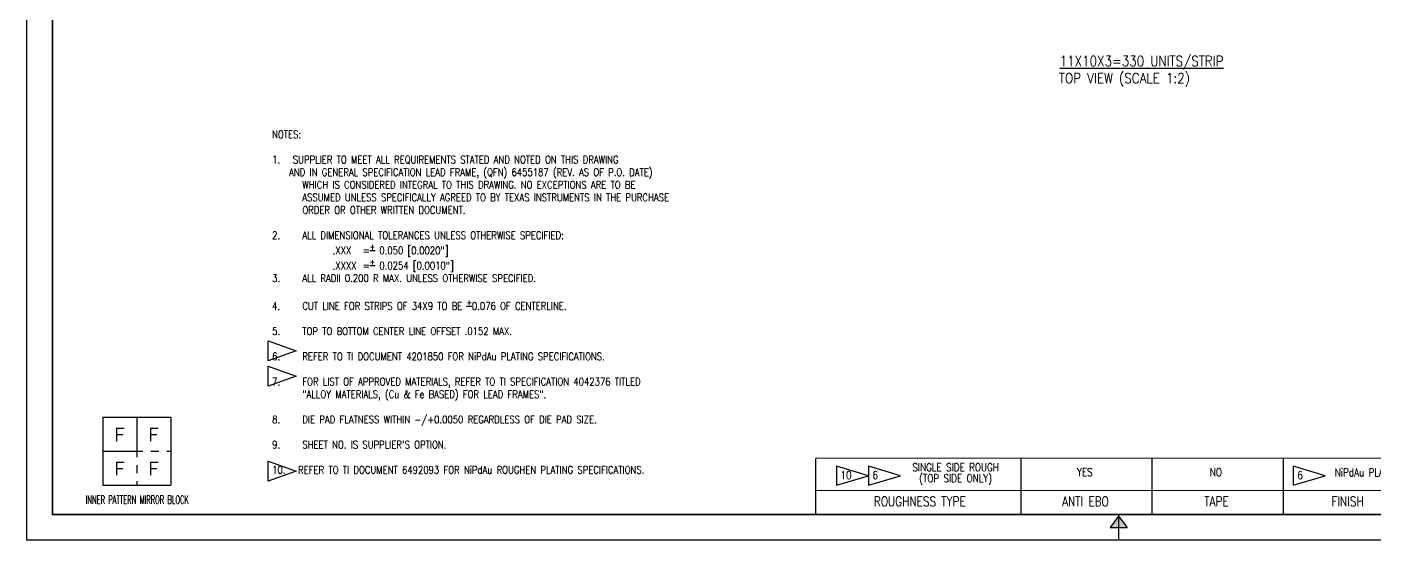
# Model space of a CAD drawing. Extents: x 0 to 864, y 0 to 559.
# Drawn here: x 0 to 535, y 0 to 204 of the extents above; entities that cross this region are included whole.
import ezdxf
from ezdxf.enums import TextEntityAlignment as Align

# ---------------------------------------------------------------- set-up
doc = ezdxf.new("R2010")
doc.units = 0
doc.header["$LTSCALE"] = 12.7
doc.header["$MEASUREMENT"] = 0
doc.linetypes.add('CENTER', pattern=[2, 1.25, -0.25, 0.25, -0.25])
for name, color, linetype in [('FORMAT-FINAL', 7, 'CONTINUOUS'), ('SH-01_CENTER', 2, 'CENTER'), ('SH-01_DIM', 4, 'CONTINUOUS'), ('SH-01_NOTES', 3, 'CONTINUOUS'), ('SH-01_OBJECT', 7, 'CONTINUOUS')]:
    doc.layers.add(name, color=color, linetype=linetype)
doc.styles.add('SIMPLEX', font='SIMPLEX')
doc.styles.get("Standard").update_dxf_attribs({"font": 'simplex.shx', "width": 0.82})

# ---------------------------------------------------------------- blocks, each defined once
blk = doc.blocks.new('D-FORMAL')
at = {"layer": 'FORMAT-FINAL', "color": 9, "linetype": 'Continuous'}
for p, q in [((0, 0), (0, 21.998)), ((17.05, 0.4), (17.05, 0.02)), ((34, 0), (0, 0))]:
    blk.add_line(p, q, dxfattribs=at)
at = {"layer": 'FORMAT-FINAL', "color": 7, "linetype": 'Continuous'}
for p, q in [((17.05, 0.371), (16.92, 0.194)), ((17.05, 0.371), (17.186, 0.194)), ((16.92, 0.194), (17.186, 0.194))]:
    blk.add_line(p, q, dxfattribs=at)
at = {"layer": 'FORMAT-FINAL', "color": 7, "const_width": 0.025}
blk.add_lwpolyline([(0.4, 0.4), (0.4, 21.598), (33.6, 21.598), (33.6, 0.4)], close=True, dxfattribs=at)
at = {"layer": 'FORMAT-FINAL', "color": 7, "linetype": 'Continuous'}
blk.add_solid([(16.92, 0.194), (17.186, 0.194), (17.05, 0.371)], dxfattribs=at)

msp = doc.modelspace()

# ---------------------------------------------------------------- linework, layer by layer
at = {"layer": 'SH-01_CENTER'}
for p, q in [((43.63763, 48.73486), (43.63763, 21.78489)), ((30.16266, 35.25986), (57.11261, 35.25986))]:
    msp.add_line(p, q, dxfattribs=at)
at = {"layer": 'SH-01_DIM'}
for p, q in [((35.491, 44.42884), (38.58756, 44.42884)), ((35.491, 44.42884), (35.491, 39.26788)), ((48.96597, 44.42884), (52.06253, 44.42884)), ((48.96597, 44.42884), (48.96597, 39.26788)), ((35.491, 41.84837), (38.07144, 41.84837)), ((48.96597, 41.84837), (51.54642, 41.84837)), ((35.491, 30.95385), (38.58756, 30.95385)), ((35.491, 30.95385), (35.491, 25.79289)), ((35.491, 28.37338), (38.07144, 28.37338)), ((48.96597, 30.95385), (52.06253, 30.95385)), ((48.96597, 30.95385), (48.96597, 25.79289)), ((48.96597, 28.37338), (51.54642, 28.37338))]:
    msp.add_line(p, q, dxfattribs=at)
at = {"layer": 'SH-01_NOTES', "ltscale": 0.05}
for p, q in [((95.74198, 71.14505), (95.74196, 79.08255)), ((95.74196, 79.08255), (106.85532, 75.11411)), ((106.85532, 75.11411), (95.74198, 71.14505)), ((95.74198, 61.08972), (95.74196, 69.02722)), ((95.74196, 69.02722), (106.85532, 65.05877)), ((106.85532, 65.05877), (95.74198, 61.08972)), ((95.74198, 23.31011), (95.74196, 31.24761)), ((95.74196, 31.24761), (106.85532, 27.27916)), ((106.85532, 27.27916), (95.74198, 23.31011))]:
    msp.add_line(p, q, dxfattribs=at)
at = {"layer": 'SH-01_NOTES'}
for p, q in [((333.86786, 25.53825), (321.16786, 29.34825)), ((321.16786, 29.34825), (321.16786, 21.72825)), ((346.56786, 25.53825), (333.86786, 29.34825)), ((333.86786, 29.34825), (333.86786, 21.72825)), ((515.11011, 25.53825), (502.41011, 29.34825)), ((502.41011, 29.34825), (502.41011, 21.72825)), ((321.16786, 21.72825), (333.86786, 25.53825)), ((333.86786, 21.72825), (346.56786, 25.53825)), ((502.41011, 21.72825), (515.11011, 25.53825))]:
    msp.add_line(p, q, dxfattribs=at)
at = {"layer": 'SH-01_OBJECT'}
for p, q in [((30.16266, 48.73486), (30.16266, 21.78489)), ((30.16266, 48.73486), (57.11261, 48.73486)), ((57.11261, 48.73486), (57.11261, 21.78489)), ((712.5, 32.5), (312.97901, 32.38398)), ((312.97901, 10.15898), (312.97901, 32.38398)), ((394.54366, 10.15898), (394.54366, 32.40767)), ((446.54366, 10.15898), (446.54366, 32.42277)), ((498.54366, 10.15898), (498.54366, 32.43787)), ((30.16266, 21.78489), (57.11261, 21.78489)), ((712.5, 19.5), (312.97901, 19.68398))]:
    msp.add_line(p, q, dxfattribs=at)

# ---------------------------------------------------------------- block references
at = {"layer": 'FORMAT-FINAL', "linetype": 'Continuous', "xscale": 25.4, "yscale": 25.4, "zscale": 25.4}
msp.add_blockref('D-FORMAL', (0, 0), dxfattribs=at)

# ---------------------------------------------------------------- texts
at = {"layer": 'SH-01_NOTES'}
for s, height, width, p in [('%%U11X10X3=330 UNITS/STRIP', 4.0499992, 0.854839, (409.78732, 187.97028)), ('TOP VIEW (SCALE 1:2)', 4.0499992, 0.858238, (409.49018, 181.22028)), ('INNER PATTERN MIRROR BLOCK', 3.1999998, 0.520209, (23.301, 14.41844))]:
    msp.add_text(s, height=height, dxfattribs=dict(at, width=width)).set_placement(p)
at = {"layer": 'SH-01_NOTES', "style": 'SIMPLEX', "width": 0.8}
for s, p in [('10', (322.84698, 24.17754)), ('6', (335.54698, 24.17754)), ('6', (504.08922, 24.17754))]:
    msp.add_text(s, height=3.175, dxfattribs=at).set_placement(p)
for s, p in [('SINGLE SIDE ROUGH', (368.48797, 28.8625)), ('YES', (419.76156, 26.92328)), ('NO', (471.76156, 26.92328)), ('NiPdAu PLATING', (532.36706, 26.92328)), ('(TOP SIDE ONLY)', (368.48797, 24.29144))]:
    msp.add_text(s, height=3.175, dxfattribs=at).set_placement(p, align=Align.MIDDLE)
for s, p in [('ROUGHNESS TYPE', (354.27035, 13.42079)), ('ANTI EBO', (420.02428, 13.42079)), ('TAPE', (472.02428, 13.42079)), ('FINISH', (524.02428, 13.42079))]:
    msp.add_text(s, height=3.81, dxfattribs=at).set_placement(p, align=Align.CENTER)
at = {"layer": 'SH-01_NOTES', "ltscale": 0.05, "insert": (97.2799, 162.41829), "char_height": 3, "width": 233.3408754, "attachment_point": 1}
msp.add_mtext('\\A1;NOTES:\\P\\P1.   SUPPLIER TO MEET ALL REQUIREMENTS STATED AND NOTED ON THIS DRAWING \\P    AND IN GENERAL SPECIFICATION LEAD FRAME, (QFN) 6455187 (REV. AS OF P.O. DATE)\\P^IWHICH IS CONSIDERED INTEGRAL TO THIS DRAWING. NO EXCEPTIONS ARE TO BE\\P^IASSUMED UNLESS SPECIFICALLY AGREED TO BY TEXAS INSTRUMENTS IN THE PURCHASE\\P^IORDER OR OTHER WRITTEN DOCUMENT.\\P\\P2.^IALL DIMENSIONAL TOLERANCES UNLESS OTHERWISE SPECIFIED:\\P^I^I.XXX^I={\\H0.7x;\\S+/;\\H1.4286x; 0.050 [0.0020"]\\P^I^I.XXXX^I=\\H0.7x;\\S+/;\\H1.4286x; 0.0254 [0.0010"]\\P}3.^IALL RADII 0.200 R MAX. UNLESS OTHERWISE SPECIFIED.\\P\\P4.^ICUT LINE FOR STRIPS OF 34X9 TO BE {\\H0.7x;\\S+/;}0.076 OF CENTERLINE.\\P\\P5.^ITOP TO BOTTOM CENTER LINE OFFSET .0152 MAX.\\P\\P6. ^IREFER TO TI DOCUMENT 4201850 FOR NiPdAu PLATING SPECIFICATIONS.\\P\\P7.^IFOR LIST OF APPROVED MATERIALS, REFER TO TI SPECIFICATION 4042376 TITLED\\P^I"ALLOY MATERIALS, (Cu & Fe BASED) FOR LEAD FRAMES".\\P\\P8.^IDIE PAD FLATNESS WITHIN -/+0.0050 REGARDLESS OF DIE PAD SIZE.\\P\\P9.^ISHEET NO. IS SUPPLIER\'S OPTION.\\P\\P10.   REFER TO TI DOCUMENT 6492093 FOR NiPdAu ROUGHEN PLATING SPECIFICATIONS. ', dxfattribs=at)

doc.saveas('drawing.dxf')
